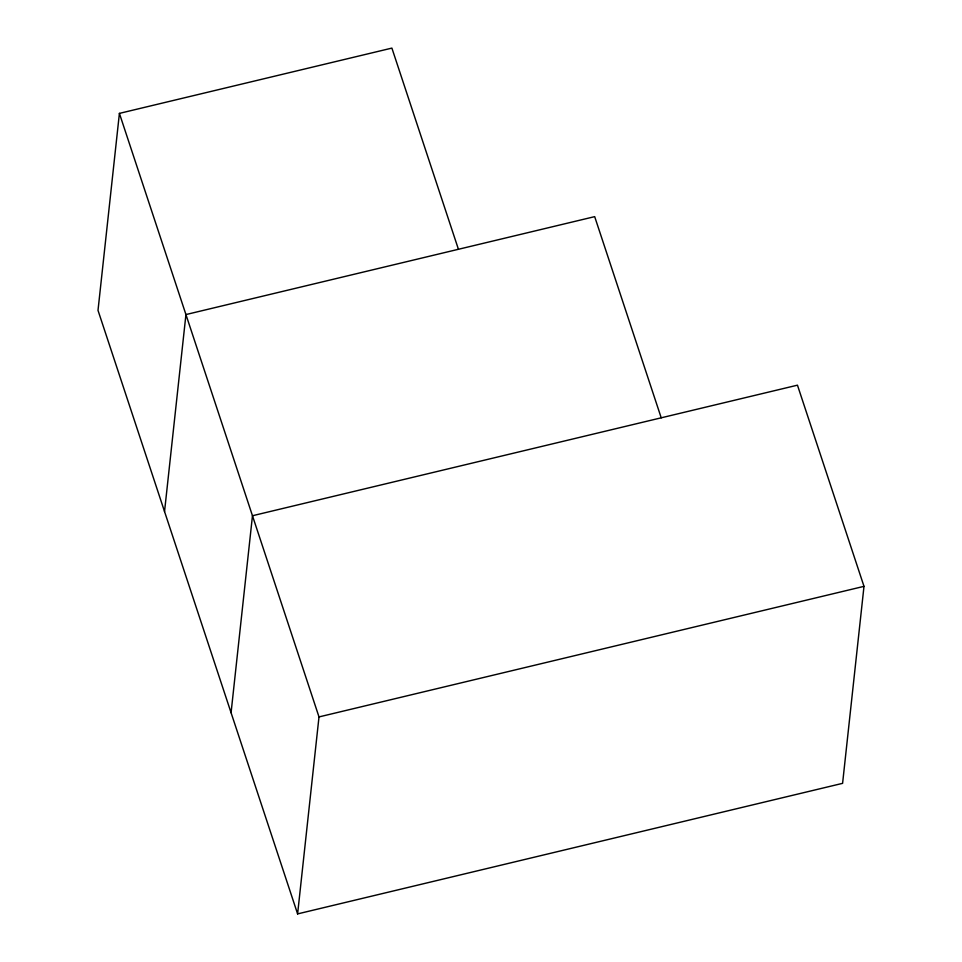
<?xml version="1.0" encoding="UTF-8"?>
<svg xmlns="http://www.w3.org/2000/svg" width="962" height="962" viewBox="0 0 962 962"><rect width="100%" height="100%" fill="white"/><g stroke="black" fill="none" stroke-linecap="round" stroke-linejoin="round"><path stroke-width="1.44" d="M458.429 249.278L391.895 48.1L119.408 113.384L98.004 310.365L297.607 913.9L842.592 783.345L863.996 586.351L797.462 385.173L252.477 515.74L231.072 712.722M164.538 511.543L185.943 314.562L594.684 216.642L661.219 417.821M297.607 913.9L318.999 716.918L119.408 113.384M318.999 716.918L863.996 586.351"/></g></svg>
